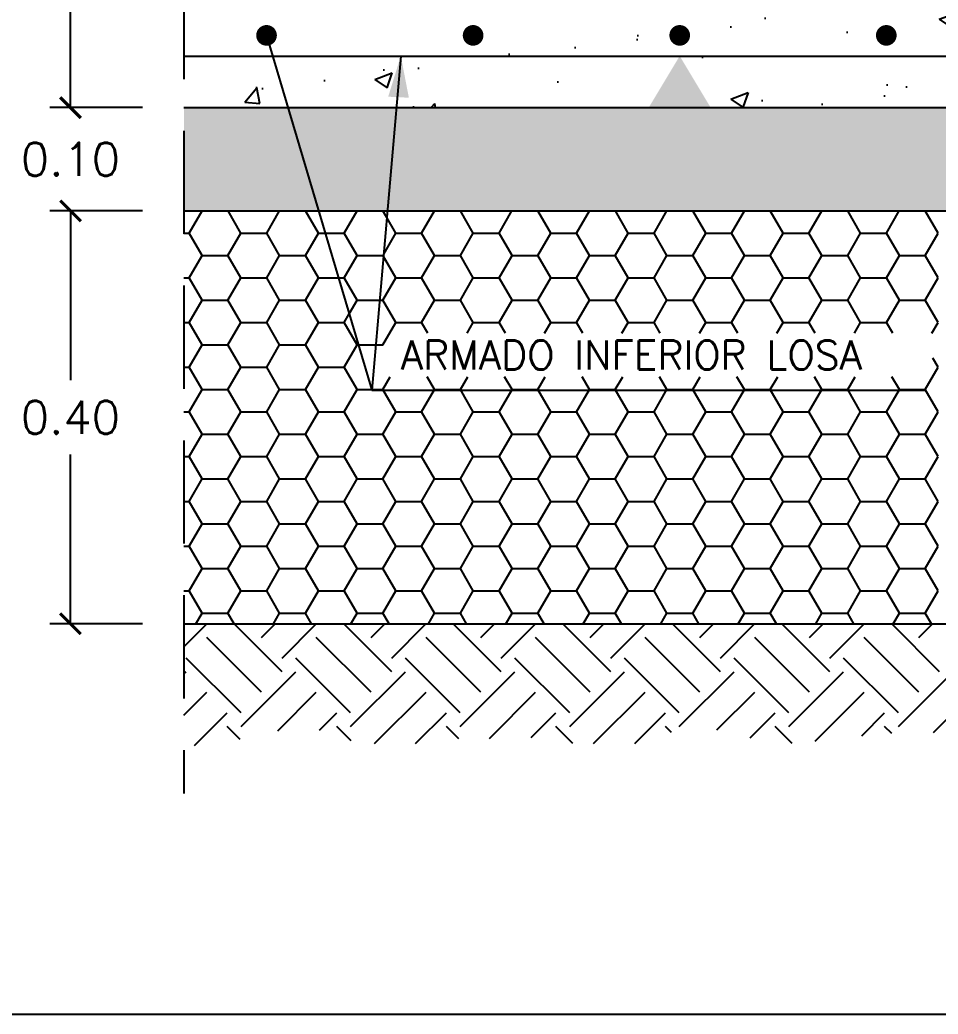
# Model space of a CAD drawing. Header units: millimetres. Extents: x 811 to 853.1, y 350.8 to 380.5.
# Drawn here: x 822.049 to 824.271, y 358.288 to 360.695 of the extents above; entities that cross this region are included whole.
import ezdxf

# ---------------------------------------------------------------- set-up
doc = ezdxf.new("R2010")
doc.units = ezdxf.units.MM
doc.linetypes.add('CYPELINEA', pattern=[0])
doc.linetypes.add('TRAZOS2', pattern=[0.375, 0.25, -0.125])
for name, color, linetype in [('0-CYPE0', 1, 'CYPELINEA'), ('0-CYPE1', 2, 'CYPELINEA'), ('0-CYPE2', 4, 'CYPELINEA'), ('0-CYPE4', 6, 'CYPELINEA'), ('01', 1, 'Continuous'), ('015', 1, 'Continuous'), ('06', 6, 'Continuous'), ('COTAS', 7, 'Continuous'), ('VIGAS', 5, 'CYPELINEA')]:
    doc.layers.add(name, color=color, linetype=linetype)
doc.styles.get("Standard").update_dxf_attribs({"font": 'romans.shx'})
doc.dimstyles.new('ANTONIO20', dxfattribs={"dimscale": 0.05, "dimtxt": 1.6, "dimasz": 1, "dimexe": 1, "dimexo": 2, "dimgap": 1, "dimtad": 0, "dimtih": 1, "dimtoh": 1, "dimlfac": 0.4, "dimzin": 0, "dimdsep": 46, "dimtxsty": 'Standard', "dimblk": 'ARCHTICK', "dimcen": 0.5, "dimclrd": 1, "dimclre": 1, "dimclrt": 4, "dimadec": 0, "dimazin": 0, "dimtfac": 1, "dimtofl": 0, "dimtmove": 0, "dimatfit": 3, "dimldrblk": 'DOTSMALL', "dimfxl": 1, "dimtolj": 1, "dimtzin": 0, "dimarcsym": 0})

# ---------------------------------------------------------------- blocks, each defined once
blk = doc.blocks.new('_ArchTick')
at = {"color": 0, "linetype": 'Continuous', "const_width": 0.15}
blk.add_lwpolyline([(-0.5, -0.5), (0.5, 0.5)], dxfattribs=at)
blk = doc.blocks.new('*D11')
at = {"layer": 'COTAS', "color": 1, "linetype": 'Continuous'}
for p, q in [((822.3459, 360.2329), (822.1214, 360.2329)), ((822.1714, 360.2329), (822.1714, 359.8229)), ((822.1714, 359.2329), (822.1714, 359.6429)), ((822.3459, 359.2329), (822.1214, 359.2329))]:
    blk.add_line(p, q, dxfattribs=at)
at = {"layer": 'Defpoints', "color": 0, "linetype": 'Continuous'}
for p in [(822.4459, 360.2329), (822.1714, 359.2329), (822.4459, 359.2329)]:
    blk.add_point(p, dxfattribs=at)
at = {"layer": 'COTAS', "color": 1, "linetype": 'Continuous', "xscale": 0.05, "yscale": 0.05, "zscale": 0.05}
for p, rotation in [((822.1714, 360.2329), 90), ((822.1714, 359.2329), 270)]:
    blk.add_blockref('_ArchTick', p, dxfattribs=dict(at, rotation=rotation))
at = {"layer": 'COTAS', "color": 4, "linetype": 'Continuous', "insert": (822.1714, 359.7329), "char_height": 0.08, "attachment_point": 5}
blk.add_mtext('\\A1;0.40', dxfattribs=at)
blk = doc.blocks.new('_DotSmall')
at = {"layer": '06', "color": 0, "const_width": 0.5}
blk.add_lwpolyline([(-0.0625, 0, 1), (0.0625, 0, 1)], format="xyb", close=True, dxfattribs=at)
blk = doc.blocks.new('*D14')
at = {"layer": 'COTAS', "color": 1, "linetype": 'Continuous'}
for p, q in [((822.3459, 361.7329), (822.1214, 361.7329)), ((822.1714, 361.7329), (822.1714, 361.1979)), ((822.1714, 360.4829), (822.1714, 361.0179)), ((822.3459, 360.4829), (822.1214, 360.4829))]:
    blk.add_line(p, q, dxfattribs=at)
at = {"layer": 'Defpoints', "color": 0, "linetype": 'Continuous'}
for p in [(822.1714, 361.7329), (822.4459, 361.7329), (822.4459, 360.4829)]:
    blk.add_point(p, dxfattribs=at)
at = {"layer": 'COTAS', "color": 1, "linetype": 'Continuous', "xscale": 0.05, "yscale": 0.05, "zscale": 0.05}
for p, rotation in [((822.1714, 361.7329), 90), ((822.1714, 360.4829), 270)]:
    blk.add_blockref('_ArchTick', p, dxfattribs=dict(at, rotation=rotation))
at = {"layer": 'COTAS', "color": 4, "linetype": 'Continuous', "insert": (822.1714, 361.1079), "char_height": 0.08, "attachment_point": 5}
blk.add_mtext('\\A1;0.50', dxfattribs=at)
blk = doc.blocks.new('*D15')
at = {"layer": 'COTAS', "color": 1, "linetype": 'Continuous', "lineweight": -2}
for p, q in [((822.1714, 360.4829), (822.1714, 360.5329)), ((822.3459, 360.4829), (822.1214, 360.4829)), ((822.3459, 360.2329), (822.1214, 360.2329)), ((822.1714, 360.2329), (822.1714, 360.1829))]:
    blk.add_line(p, q, dxfattribs=at)
at = {"layer": 'Defpoints', "color": 0, "linetype": 'Continuous'}
for p in [(822.1714, 360.4829), (822.4459, 360.4829), (822.4459, 360.2329)]:
    blk.add_point(p, dxfattribs=at)
at = {"layer": 'COTAS', "color": 1, "linetype": 'Continuous', "lineweight": -2, "xscale": 0.05, "yscale": 0.05, "zscale": 0.05}
for p, rotation in [((822.1714, 360.4829), 270), ((822.1714, 360.2329), 90)]:
    blk.add_blockref('_ArchTick', p, dxfattribs=dict(at, rotation=rotation))
at = {"layer": 'COTAS', "color": 4, "linetype": 'Continuous', "insert": (822.1714, 360.3579), "char_height": 0.08, "attachment_point": 5}
blk.add_mtext('\\A1;0.10', dxfattribs=at)

msp = doc.modelspace()

# ---------------------------------------------------------------- hatches: boundary and pattern name
at = {"layer": '01', "linetype": 'Continuous'}
h = msp.add_hatch(dxfattribs=at)
h.set_pattern_fill('AR-CONC', color=256, scale=0.06, style=0)
h.set_pattern_definition([(50, (801.115, 341.50536), (0.430356, -0.0376513), [0.045, -0.495]), (355, (801.115, 341.50536), (-0.083251, 0.4513153), [0.036, -0.396]), (100.4514, (801.15088, 341.5022), (0.3471056, 0.4136637), [0.038244, -0.4206853]), (46.1842, (801.115, 341.62536), (0.640345, -0.0993114), [0.0675, -0.7425]), (96.6356, (801.1684, 341.6171), (0.560798, 0.584471), [0.057366, -0.631028]), (351.1842, (801.115, 341.62536), (0.560797, 0.584471), [0.054, -0.594]), (21, (801.175, 341.59536), (0.3581442, -0.2415713), [0.045, -0.495]), (326, (801.175, 341.59536), (0.145989, 0.43509), [0.036, -0.396]), (71.4514, (801.20486, 341.57523), (0.5041336, 0.1935183), [0.038244, -0.4206853]), (37.5, (801.11502, 341.50536), (0.0072959, 0.1997363), [0, -0.3912, 0, -0.402, 0, -0.3975]), (7.5, (801.11502, 341.50536), (0.1578417, 0.236647), [0, -0.2292, 0, -0.3822, 0, -0.1515]), (327.5, (800.98122, 341.50536), (0.32029346, -0.0135329), [0, -0.15, 0, -0.468, 0, -0.621]), (317.5, (800.92122, 341.50536), (0.3499117, 0.060063), [0, -0.195, 0, -0.3108, 0, -0.441])])
h.paths.add_polyline_path([(823.6209, 361.4954, -1), (823.6459, 361.4954), (823.6459, 360.8894), (823.8748, 361.6079), (822.4459, 361.6079), (822.4459, 360.6079), (822.6608, 360.6079), (822.6495, 360.6459, -0.501489), (822.6334, 360.6579, -1), (822.6584, 360.6579, -0.332011), (822.6495, 360.6459), (822.6608, 360.6079), (830.3459, 360.6079), (830.3459, 361.6079), (829.1409, 361.6079), (829.1447, 361.5704, -0.443936), (829.1584, 361.5579, -1), (829.1334, 361.5579, -0.385103), (829.1447, 361.5704), (829.1409, 361.6079), (826.3959, 361.6079), (826.3959, 361.5926), (828.6209, 360.8894), (828.6209, 361.4954, -1), (828.6459, 361.4954), (828.6459, 360.7829, 0.414214), (828.6959, 360.7329), (829.6459, 360.7329), (829.6459, 360.7079), (828.6959, 360.7079, -0.251381), (828.6334, 360.7415, -0.251381), (828.5709, 360.7079), (827.6209, 360.7079), (827.6209, 360.7329), (828.5709, 360.7329, 0.414214), (828.6209, 360.7829), (828.6209, 360.8894), (826.3475, 361.6079), (823.8748, 361.6079), (823.6459, 360.8894), (823.6459, 360.7829, 0.414214), (823.6959, 360.7329), (824.6459, 360.7329), (824.6459, 360.7079), (823.6959, 360.7079, -0.251381), (823.6334, 360.7415, -0.251381), (823.5709, 360.7079), (822.6209, 360.7079), (822.6209, 360.7329), (823.5709, 360.7329, 0.414214), (823.6209, 360.7829)])
h.paths.add_polyline_path([(825.952, 361.7329), (823.9146, 361.7329), (823.8748, 361.6079), (826.3475, 361.6079)])
h.paths.add_polyline_path([(823.9146, 361.7329), (822.4459, 361.7329), (822.4459, 361.6079), (823.8748, 361.6079)])
h.paths.add_polyline_path([(826.3959, 361.7329), (826.3709, 361.7579), (826.3459, 361.7329), (826.3209, 361.7579), (826.2959, 361.7329), (826.2709, 361.7579), (826.2459, 361.7329), (826.2209, 361.7579), (826.1959, 361.7329), (826.1709, 361.7579), (826.1459, 361.7329), (826.1209, 361.7579), (826.0959, 361.7329), (825.952, 361.7329), (826.3475, 361.6079), (826.3959, 361.6079)])
h.paths.add_polyline_path([(828.9123, 361.7329), (826.6959, 361.7329), (826.6709, 361.7579), (826.6459, 361.7329), (826.6209, 361.7579), (826.5959, 361.7329), (826.5709, 361.7579), (826.5459, 361.7329), (826.5209, 361.7579), (826.4959, 361.7329), (826.4709, 361.7579), (826.4459, 361.7329), (826.4209, 361.7579), (826.3959, 361.7329), (826.3959, 361.6079), (828.8709, 361.6079)])
h.paths.add_polyline_path([(829.1283, 361.7329), (828.9123, 361.7329), (828.8709, 361.6079), (829.1409, 361.6079)])
h.paths.add_polyline_path([(830.3459, 361.7329), (829.1283, 361.7329), (829.1409, 361.6079), (830.3459, 361.6079)])
h.paths.add_polyline_path([(830.3459, 360.6079), (822.9709, 360.6079), (822.9601, 360.4829), (830.3459, 360.4829)])
h.paths.add_polyline_path([(822.9709, 360.6079), (822.6608, 360.6079), (822.6979, 360.4829), (822.9601, 360.4829)])
h.paths.add_polyline_path([(822.6608, 360.6079), (822.4459, 360.6079), (822.4459, 360.4829), (822.6979, 360.4829)])
h = msp.add_hatch(dxfattribs=at)
h.set_pattern_fill('AR-SAND', color=256, scale=0.04, style=0)
h.set_pattern_definition([(37.5, (801.115016, 341.50536), (-0.00251973, 0.07707295), [0, -0.0608, 0, -0.068, 0, -0.065]), (7.5, (801.11502, 341.50536), (0.07079107, 0.11288584), [0, -0.0328, 0, -0.0548, 0, -0.021]), (327.5, (801.065816, 341.50536), (0.12456567, 0.00022636), [0, -0.02, 0, -0.072, 0, -0.094]), (317.5, (801.06582, 341.50536), (0.12024506, 0.03510702), [0, -0.01, 0, -0.0472, 0, -0.054])])
h.paths.add_polyline_path([(827.3721, 360.2329), (827.1459, 360.4829), (822.9601, 360.4829), (822.9385, 360.2329)])
h.paths.add_polyline_path([(822.9601, 360.4829), (822.6979, 360.4829), (822.7721, 360.2329), (822.9385, 360.2329)])
h.paths.add_polyline_path([(822.7721, 360.2329), (822.6979, 360.4829), (822.4459, 360.4829), (822.4459, 360.2329)])
h.paths.add_polyline_path([(830.3459, 360.2329), (830.3459, 360.4829), (827.1459, 360.4829), (827.3721, 360.2329)])

# ---------------------------------------------------------------- linework, layer by layer
at = {"layer": '0-CYPE0'}
for p, q in [((822.4459, 359.1774), (822.5014, 359.2329)), ((822.6834, 359.1169), (822.5679, 359.2329)), ((822.6339, 359.1999), (822.6669, 359.2329)), ((822.6834, 359.1499), (822.7664, 359.2329)), ((822.9489, 359.1169), (822.8329, 359.2329)), ((822.8989, 359.1999), (822.9324, 359.2329)), ((822.9489, 359.1499), (823.0314, 359.2329)), ((823.2139, 359.1169), (823.0979, 359.2329)), ((823.1644, 359.1999), (823.1974, 359.2329)), ((823.2139, 359.1499), (823.2969, 359.2329)), ((823.4789, 359.1169), (823.3634, 359.2329)), ((823.4294, 359.1999), (823.4624, 359.2329)), ((823.4789, 359.1499), (823.5619, 359.2329)), ((823.7444, 359.1169), (823.6284, 359.2329)), ((823.6944, 359.1999), (823.7279, 359.2329)), ((823.7444, 359.1499), (823.8269, 359.2329)), ((824.0094, 359.1169), (823.8934, 359.2329)), ((823.9599, 359.1999), (823.9929, 359.2329)), ((824.0094, 359.1499), (824.0924, 359.2329)), ((824.2744, 359.1169), (824.1589, 359.2329)), ((824.2249, 359.1999), (824.2579, 359.2329)), ((822.6339, 359.0674), (822.5014, 359.1999)), ((822.8989, 359.0674), (822.7664, 359.1999)), ((823.1644, 359.0674), (823.0319, 359.1999)), ((823.4294, 359.0674), (823.2969, 359.1999)), ((823.6944, 359.0674), (823.5619, 359.1999)), ((823.9599, 359.0674), (823.8274, 359.1999)), ((824.2249, 359.0674), (824.0924, 359.1999)), ((822.5844, 359.0174), (822.4514, 359.1499)), ((822.8494, 359.0174), (822.7169, 359.1499)), ((823.1144, 359.0174), (822.9819, 359.1499)), ((823.3799, 359.0174), (823.2469, 359.1499)), ((823.6449, 359.0174), (823.5124, 359.1499)), ((823.9099, 359.0174), (823.7774, 359.1499)), ((824.1754, 359.0174), (824.0424, 359.1499)), ((822.4459, 359.1114), (822.4514, 359.1169)), ((822.5844, 358.9844), (822.7169, 359.1169)), ((822.8494, 358.9844), (822.9819, 359.1169)), ((823.1144, 358.9844), (823.2469, 359.1169)), ((823.3799, 358.9844), (823.5124, 359.1169)), ((823.6449, 358.9844), (823.7774, 359.1169)), ((823.9099, 358.9844), (824.0424, 359.1169)), ((824.1754, 358.9844), (824.3079, 359.1169)), ((822.4459, 359.0119), (822.5014, 359.0674)), ((822.6729, 358.9739), (822.7664, 359.0674)), ((822.9069, 358.9429), (823.0319, 359.0674)), ((823.1854, 358.9554), (823.2969, 359.0674)), ((823.4374, 358.9429), (823.5619, 359.0674)), ((823.7354, 358.9759), (823.8274, 359.0674)), ((823.9739, 358.9489), (824.0924, 359.0674)), ((824.2599, 358.9694), (824.3574, 359.0674)), ((822.4714, 358.9379), (822.5509, 359.0174)), ((822.7739, 358.9754), (822.8164, 359.0174)), ((823.0064, 358.9429), (823.0814, 359.0174)), ((823.2864, 358.9574), (823.3464, 359.0174)), ((823.5369, 358.9429), (823.6119, 359.0174)), ((823.8164, 358.9569), (823.8769, 359.0174)), ((824.0864, 358.9619), (824.1419, 359.0174)), ((822.5824, 358.9529), (822.5509, 358.9844)), ((822.8509, 358.9499), (822.8164, 358.9844)), ((823.1114, 358.9544), (823.0814, 358.9844)), ((823.3874, 358.9434), (823.3464, 358.9844)), ((823.6264, 358.9699), (823.6119, 358.9844)), ((823.9184, 358.9429), (823.8769, 358.9844)), ((824.1594, 358.9674), (824.1419, 358.9844))]:
    msp.add_line(p, q, dxfattribs=at)
at = {"layer": '0-CYPE1', "color": 1}
for p, q in [((822.6459, 360.6579), (822.9009, 359.7989)), ((822.9709, 360.6079), (822.9009, 359.7989)), ((822.9009, 359.7989), (824.2385, 359.7989))]:
    msp.add_line(p, q, dxfattribs=at)
at = {"layer": '0-CYPE1'}
msp.add_solid([(823.5709, 360.4829), (823.7209, 360.4829), (823.6459, 360.6079)], dxfattribs=at)
at = {"layer": '0-CYPE2'}
for p, q in [((822.4459, 360.4829), (830.3459, 360.4829)), ((822.4459, 360.2329), (830.3459, 360.2329)), ((822.4459, 359.2329), (830.3459, 359.2329))]:
    msp.add_line(p, q, dxfattribs=at)
at = {"layer": '0-CYPE2', "const_width": 0.025}
for points in [[(822.6334, 360.6579, 1), (822.6584, 360.6579, 1)], [(823.1334, 360.6579, 1), (823.1584, 360.6579, 1)], [(823.6334, 360.6579, 1), (823.6584, 360.6579, 1)], [(824.1334, 360.6579, 1), (824.1584, 360.6579, 1)]]:
    msp.add_lwpolyline(points, format="xyb", close=True, dxfattribs=at)
at = {"layer": '0-CYPE2'}
msp.add_solid([(822.9709, 360.6079), (822.9404, 360.5094), (822.9904, 360.5069)], dxfattribs=at)
at = {"layer": '0-CYPE4'}
msp.add_line((822.4459, 360.6079), (830.3459, 360.6079), dxfattribs=at)
at = {"layer": '01', "linetype": 'Continuous'}
for p, q in [((822.4588, 360.179), (822.4899, 360.2329)), ((822.5838, 360.179), (822.5527, 360.2329)), ((822.6463, 360.179), (822.6774, 360.2329)), ((822.7713, 360.179), (822.7402, 360.2329)), ((822.8338, 360.179), (822.8649, 360.2329)), ((822.9371, 360.2166), (822.9277, 360.2329)), ((822.9588, 360.179), (822.9371, 360.2166)), ((823.0213, 360.179), (823.0524, 360.2329)), ((823.1463, 360.179), (823.1152, 360.2329)), ((823.2088, 360.179), (823.2399, 360.2329)), ((823.3338, 360.179), (823.3027, 360.2329)), ((823.3963, 360.179), (823.4274, 360.2329)), ((823.5213, 360.179), (823.4902, 360.2329)), ((823.5838, 360.179), (823.6149, 360.2329)), ((823.7088, 360.179), (823.6777, 360.2329)), ((823.7713, 360.179), (823.8024, 360.2329)), ((823.8963, 360.179), (823.8652, 360.2329)), ((823.9588, 360.179), (823.9899, 360.2329)), ((824.0838, 360.179), (824.0527, 360.2329)), ((824.1463, 360.179), (824.1774, 360.2329)), ((824.2713, 360.179), (824.2402, 360.2329)), ((822.4459, 360.179), (822.4588, 360.179)), ((822.49, 360.1249), (822.4588, 360.179)), ((822.5525, 360.1249), (822.5838, 360.179)), ((822.5838, 360.179), (822.6463, 360.179)), ((822.6775, 360.1249), (822.6463, 360.179)), ((822.74, 360.1249), (822.7713, 360.179)), ((822.7713, 360.179), (822.7881, 360.179)), ((822.7881, 360.179), (822.8338, 360.179)), ((822.865, 360.1249), (822.8338, 360.179)), ((822.9294, 360.1282), (822.9588, 360.179)), ((822.9588, 360.179), (823.0213, 360.179)), ((823.0525, 360.1249), (823.0213, 360.179)), ((823.115, 360.1249), (823.1463, 360.179)), ((823.1463, 360.179), (823.2088, 360.179)), ((823.24, 360.1249), (823.2088, 360.179)), ((823.3025, 360.1249), (823.3338, 360.179)), ((823.3338, 360.179), (823.3963, 360.179)), ((823.4275, 360.1249), (823.3963, 360.179)), ((823.49, 360.1249), (823.5213, 360.179)), ((823.5213, 360.179), (823.5838, 360.179)), ((823.615, 360.1249), (823.5838, 360.179)), ((823.6775, 360.1249), (823.7088, 360.179)), ((823.7088, 360.179), (823.7713, 360.179)), ((823.8025, 360.1249), (823.7713, 360.179)), ((823.865, 360.1249), (823.8963, 360.179)), ((823.8963, 360.179), (823.9588, 360.179)), ((823.99, 360.1249), (823.9588, 360.179)), ((824.0525, 360.1249), (824.0838, 360.179)), ((824.0838, 360.179), (824.1463, 360.179)), ((824.1775, 360.1249), (824.1463, 360.179)), ((824.24, 360.1249), (824.2713, 360.179)), ((822.4588, 360.0708), (822.49, 360.1249)), ((822.49, 360.1249), (822.5525, 360.1249)), ((822.5838, 360.0708), (822.5525, 360.1249)), ((822.6463, 360.0708), (822.6775, 360.1249)), ((822.6775, 360.1249), (822.74, 360.1249)), ((822.7713, 360.0708), (822.74, 360.1249)), ((822.8338, 360.0708), (822.865, 360.1249)), ((822.865, 360.1249), (822.9275, 360.1249)), ((822.9275, 360.1249), (822.9294, 360.1282)), ((822.9289, 360.1224), (822.9275, 360.1249)), ((822.9588, 360.0708), (822.9289, 360.1224)), ((823.0213, 360.0708), (823.0525, 360.1249)), ((823.0525, 360.1249), (823.115, 360.1249)), ((823.1463, 360.0708), (823.115, 360.1249)), ((823.2088, 360.0708), (823.24, 360.1249)), ((823.24, 360.1249), (823.3025, 360.1249)), ((823.3338, 360.0708), (823.3025, 360.1249)), ((823.3963, 360.0708), (823.4275, 360.1249)), ((823.4275, 360.1249), (823.49, 360.1249)), ((823.5213, 360.0708), (823.49, 360.1249)), ((823.5838, 360.0708), (823.615, 360.1249)), ((823.615, 360.1249), (823.6775, 360.1249)), ((823.7088, 360.0708), (823.6775, 360.1249)), ((823.7713, 360.0708), (823.8025, 360.1249)), ((823.8025, 360.1249), (823.865, 360.1249)), ((823.8963, 360.0708), (823.865, 360.1249)), ((823.9588, 360.0708), (823.99, 360.1249)), ((823.99, 360.1249), (824.0525, 360.1249)), ((824.0838, 360.0708), (824.0525, 360.1249)), ((824.1463, 360.0708), (824.1775, 360.1249)), ((824.1775, 360.1249), (824.24, 360.1249)), ((824.2713, 360.0708), (824.24, 360.1249)), ((822.4459, 360.0708), (822.4588, 360.0708)), ((822.49, 360.0167), (822.4588, 360.0708)), ((822.5525, 360.0167), (822.5838, 360.0708)), ((822.5838, 360.0708), (822.6463, 360.0708)), ((822.6775, 360.0167), (822.6463, 360.0708)), ((822.74, 360.0167), (822.7713, 360.0708)), ((822.7713, 360.0708), (822.8202, 360.0708)), ((822.8202, 360.0708), (822.8338, 360.0708)), ((822.865, 360.0167), (822.8338, 360.0708)), ((822.9275, 360.0167), (822.9588, 360.0708)), ((822.9588, 360.0708), (823.0213, 360.0708)), ((823.0525, 360.0167), (823.0213, 360.0708)), ((823.115, 360.0167), (823.1463, 360.0708)), ((823.1463, 360.0708), (823.2088, 360.0708)), ((823.24, 360.0167), (823.2088, 360.0708)), ((823.3025, 360.0167), (823.3338, 360.0708)), ((823.3338, 360.0708), (823.3963, 360.0708)), ((823.4275, 360.0167), (823.3963, 360.0708)), ((823.49, 360.0167), (823.5213, 360.0708)), ((823.5213, 360.0708), (823.5838, 360.0708)), ((823.615, 360.0167), (823.5838, 360.0708)), ((823.6775, 360.0167), (823.7088, 360.0708)), ((823.7088, 360.0708), (823.7713, 360.0708)), ((823.8025, 360.0167), (823.7713, 360.0708)), ((823.865, 360.0167), (823.8963, 360.0708)), ((823.8963, 360.0708), (823.9588, 360.0708)), ((823.99, 360.0167), (823.9588, 360.0708)), ((824.0525, 360.0167), (824.0838, 360.0708)), ((824.0838, 360.0708), (824.1463, 360.0708)), ((824.1775, 360.0167), (824.1463, 360.0708)), ((824.24, 360.0167), (824.2713, 360.0708)), ((822.4588, 359.9625), (822.49, 360.0167)), ((822.49, 360.0167), (822.5525, 360.0167)), ((822.5838, 359.9625), (822.5525, 360.0167)), ((822.6463, 359.9625), (822.6775, 360.0167)), ((822.6775, 360.0167), (822.74, 360.0167)), ((822.7713, 359.9625), (822.74, 360.0167)), ((822.846, 359.9838), (822.865, 360.0167)), ((822.865, 360.0167), (822.9198, 360.0167)), ((822.9198, 360.0167), (822.9275, 360.0167)), ((822.9588, 359.9625), (822.9275, 360.0167)), ((823.0213, 359.9625), (823.0525, 360.0167)), ((823.0525, 360.0167), (823.115, 360.0167)), ((823.1463, 359.9625), (823.115, 360.0167)), ((823.2088, 359.9625), (823.24, 360.0167)), ((823.24, 360.0167), (823.3025, 360.0167)), ((823.3338, 359.9625), (823.3025, 360.0167)), ((823.3963, 359.9625), (823.4275, 360.0167)), ((823.4275, 360.0167), (823.49, 360.0167)), ((823.5213, 359.9625), (823.49, 360.0167)), ((823.5838, 359.9625), (823.615, 360.0167)), ((823.615, 360.0167), (823.6775, 360.0167)), ((823.7088, 359.9625), (823.6775, 360.0167)), ((823.7713, 359.9625), (823.8025, 360.0167)), ((823.8025, 360.0167), (823.865, 360.0167)), ((823.8963, 359.9625), (823.865, 360.0167)), ((823.9588, 359.9625), (823.99, 360.0167)), ((823.99, 360.0167), (824.0525, 360.0167)), ((824.0838, 359.9625), (824.0525, 360.0167)), ((824.1463, 359.9625), (824.1775, 360.0167)), ((824.1775, 360.0167), (824.24, 360.0167)), ((824.2713, 359.9625), (824.24, 360.0167)), ((822.8338, 359.9625), (822.846, 359.9838)), ((822.4459, 359.9625), (822.4588, 359.9625)), ((822.49, 359.9084), (822.4588, 359.9625)), ((822.5525, 359.9084), (822.5838, 359.9625)), ((822.5838, 359.9625), (822.6463, 359.9625)), ((822.6775, 359.9084), (822.6463, 359.9625)), ((822.74, 359.9084), (822.7713, 359.9625)), ((822.7713, 359.9625), (822.8338, 359.9625)), ((822.865, 359.9084), (822.8338, 359.9625)), ((822.9275, 359.9084), (822.9588, 359.9625)), ((822.9588, 359.9625), (823.0213, 359.9625)), ((823.0364, 359.9364), (823.0213, 359.9625)), ((823.1312, 359.9364), (823.1463, 359.9625)), ((823.1463, 359.9625), (823.2088, 359.9625)), ((823.2239, 359.9364), (823.2088, 359.9625)), ((823.3187, 359.9364), (823.3338, 359.9625)), ((823.3338, 359.9625), (823.3963, 359.9625)), ((823.4114, 359.9364), (823.3963, 359.9625)), ((823.5062, 359.9364), (823.5213, 359.9625)), ((823.5213, 359.9625), (823.5838, 359.9625)), ((823.5989, 359.9364), (823.5838, 359.9625)), ((823.6937, 359.9364), (823.7088, 359.9625)), ((823.7088, 359.9625), (823.7713, 359.9625)), ((823.7864, 359.9364), (823.7713, 359.9625)), ((823.8812, 359.9364), (823.8963, 359.9625)), ((823.8963, 359.9625), (823.9588, 359.9625)), ((823.9739, 359.9364), (823.9588, 359.9625)), ((824.0687, 359.9364), (824.0838, 359.9625)), ((824.0838, 359.9625), (824.1463, 359.9625)), ((824.1614, 359.9364), (824.1463, 359.9625)), ((824.2562, 359.9364), (824.2713, 359.9625)), ((822.4588, 359.8543), (822.49, 359.9084)), ((822.49, 359.9084), (822.5525, 359.9084)), ((822.5838, 359.8543), (822.5525, 359.9084)), ((822.6463, 359.8543), (822.6775, 359.9084)), ((822.6775, 359.9084), (822.74, 359.9084)), ((822.7713, 359.8543), (822.74, 359.9084)), ((822.8338, 359.8543), (822.865, 359.9084)), ((822.865, 359.9084), (822.8684, 359.9084)), ((822.8684, 359.9084), (822.9104, 359.9084)), ((822.9104, 359.9084), (822.9275, 359.9084)), ((822.4459, 359.8543), (822.4588, 359.8543)), ((822.49, 359.8001), (822.4588, 359.8543)), ((822.5525, 359.8001), (822.5838, 359.8543)), ((822.5838, 359.8543), (822.6463, 359.8543)), ((822.6775, 359.8001), (822.6463, 359.8543)), ((822.74, 359.8001), (822.7713, 359.8543)), ((822.7713, 359.8543), (822.8338, 359.8543)), ((822.865, 359.8001), (822.8338, 359.8543)), ((824.24, 359.8001), (824.2713, 359.8543)), ((824.2713, 359.8543), (824.2584, 359.8765)), ((822.9275, 359.8001), (822.9455, 359.8314)), ((823.0525, 359.8001), (823.0345, 359.8314)), ((823.115, 359.8001), (823.133, 359.8314)), ((823.24, 359.8001), (823.222, 359.8314)), ((823.3025, 359.8001), (823.3205, 359.8314)), ((823.4275, 359.8001), (823.4095, 359.8314)), ((823.49, 359.8001), (823.508, 359.8314)), ((823.615, 359.8001), (823.597, 359.8314)), ((823.6775, 359.8001), (823.6955, 359.8314)), ((823.8025, 359.8001), (823.7845, 359.8314)), ((823.865, 359.8001), (823.883, 359.8314)), ((823.99, 359.8001), (823.972, 359.8314)), ((824.0525, 359.8001), (824.0705, 359.8314)), ((824.1775, 359.8001), (824.1595, 359.8314)), ((822.4588, 359.746), (822.49, 359.8001)), ((822.49, 359.8001), (822.5525, 359.8001)), ((822.5838, 359.746), (822.5525, 359.8001)), ((822.6463, 359.746), (822.6775, 359.8001)), ((822.6775, 359.8001), (822.74, 359.8001)), ((822.7713, 359.746), (822.74, 359.8001)), ((822.8338, 359.746), (822.865, 359.8001)), ((822.865, 359.8001), (822.9006, 359.8001)), ((822.9006, 359.8001), (822.9011, 359.8001)), ((822.9011, 359.8001), (822.9275, 359.8001)), ((822.9588, 359.746), (822.9275, 359.8001)), ((823.0213, 359.746), (823.0525, 359.8001)), ((823.0525, 359.8001), (823.115, 359.8001)), ((823.1463, 359.746), (823.115, 359.8001)), ((823.2088, 359.746), (823.24, 359.8001)), ((823.24, 359.8001), (823.3025, 359.8001)), ((823.3338, 359.746), (823.3025, 359.8001)), ((823.3963, 359.746), (823.4275, 359.8001)), ((823.4275, 359.8001), (823.49, 359.8001)), ((823.5213, 359.746), (823.49, 359.8001)), ((823.5838, 359.746), (823.615, 359.8001)), ((823.615, 359.8001), (823.6775, 359.8001)), ((823.7088, 359.746), (823.6775, 359.8001)), ((823.7713, 359.746), (823.8025, 359.8001)), ((823.8025, 359.8001), (823.865, 359.8001)), ((823.8963, 359.746), (823.865, 359.8001)), ((823.9588, 359.746), (823.99, 359.8001)), ((823.99, 359.8001), (824.0525, 359.8001)), ((824.0838, 359.746), (824.0525, 359.8001)), ((824.1463, 359.746), (824.1775, 359.8001)), ((824.1775, 359.8001), (824.24, 359.8001)), ((824.2713, 359.746), (824.24, 359.8001)), ((822.4459, 359.746), (822.4588, 359.746)), ((822.49, 359.6919), (822.4588, 359.746)), ((822.5525, 359.6919), (822.5838, 359.746)), ((822.5838, 359.746), (822.6463, 359.746)), ((822.6775, 359.6919), (822.6463, 359.746)), ((822.74, 359.6919), (822.7713, 359.746)), ((822.7713, 359.746), (822.8338, 359.746)), ((822.865, 359.6919), (822.8338, 359.746)), ((822.9275, 359.6919), (822.9588, 359.746)), ((822.9588, 359.746), (823.0213, 359.746)), ((823.0525, 359.6919), (823.0213, 359.746)), ((823.115, 359.6919), (823.1463, 359.746)), ((823.1463, 359.746), (823.2088, 359.746)), ((823.24, 359.6919), (823.2088, 359.746)), ((823.3025, 359.6919), (823.3338, 359.746)), ((823.3338, 359.746), (823.3963, 359.746)), ((823.4275, 359.6919), (823.3963, 359.746)), ((823.49, 359.6919), (823.5213, 359.746)), ((823.5213, 359.746), (823.5838, 359.746)), ((823.615, 359.6919), (823.5838, 359.746)), ((823.6775, 359.6919), (823.7088, 359.746)), ((823.7088, 359.746), (823.7713, 359.746)), ((823.8025, 359.6919), (823.7713, 359.746)), ((823.865, 359.6919), (823.8963, 359.746)), ((823.8963, 359.746), (823.9588, 359.746)), ((823.99, 359.6919), (823.9588, 359.746)), ((824.0525, 359.6919), (824.0838, 359.746)), ((824.0838, 359.746), (824.1463, 359.746)), ((824.1775, 359.6919), (824.1463, 359.746)), ((824.24, 359.6919), (824.2713, 359.746)), ((822.4588, 359.6378), (822.49, 359.6919)), ((822.49, 359.6919), (822.5525, 359.6919)), ((822.5838, 359.6378), (822.5525, 359.6919)), ((822.6463, 359.6378), (822.6775, 359.6919)), ((822.6775, 359.6919), (822.74, 359.6919)), ((822.7713, 359.6378), (822.74, 359.6919)), ((822.8338, 359.6378), (822.865, 359.6919)), ((822.865, 359.6919), (822.9275, 359.6919)), ((822.9588, 359.6378), (822.9275, 359.6919)), ((823.0213, 359.6378), (823.0525, 359.6919)), ((823.0525, 359.6919), (823.115, 359.6919)), ((823.1463, 359.6378), (823.115, 359.6919)), ((823.2088, 359.6378), (823.24, 359.6919)), ((823.24, 359.6919), (823.3025, 359.6919)), ((823.3338, 359.6378), (823.3025, 359.6919)), ((823.3963, 359.6378), (823.4275, 359.6919)), ((823.4275, 359.6919), (823.49, 359.6919)), ((823.5213, 359.6378), (823.49, 359.6919)), ((823.5838, 359.6378), (823.615, 359.6919)), ((823.615, 359.6919), (823.6775, 359.6919)), ((823.7088, 359.6378), (823.6775, 359.6919)), ((823.7713, 359.6378), (823.8025, 359.6919)), ((823.8025, 359.6919), (823.865, 359.6919)), ((823.8963, 359.6378), (823.865, 359.6919)), ((823.9588, 359.6378), (823.99, 359.6919)), ((823.99, 359.6919), (824.0525, 359.6919)), ((824.0838, 359.6378), (824.0525, 359.6919)), ((824.1463, 359.6378), (824.1775, 359.6919)), ((824.1775, 359.6919), (824.24, 359.6919)), ((824.2713, 359.6378), (824.24, 359.6919)), ((822.4459, 359.6378), (822.4588, 359.6378)), ((822.49, 359.5836), (822.4588, 359.6378)), ((822.5525, 359.5836), (822.5838, 359.6378)), ((822.5838, 359.6378), (822.6463, 359.6378)), ((822.6775, 359.5836), (822.6463, 359.6378)), ((822.74, 359.5836), (822.7713, 359.6378)), ((822.7713, 359.6378), (822.8338, 359.6378)), ((822.865, 359.5836), (822.8338, 359.6378)), ((822.9275, 359.5836), (822.9588, 359.6378)), ((822.9588, 359.6378), (823.0213, 359.6378)), ((823.0525, 359.5836), (823.0213, 359.6378)), ((823.115, 359.5836), (823.1463, 359.6378)), ((823.1463, 359.6378), (823.2088, 359.6378)), ((823.24, 359.5836), (823.2088, 359.6378)), ((823.3025, 359.5836), (823.3338, 359.6378)), ((823.3338, 359.6378), (823.3963, 359.6378)), ((823.4275, 359.5836), (823.3963, 359.6378)), ((823.49, 359.5836), (823.5213, 359.6378)), ((823.5213, 359.6378), (823.5838, 359.6378)), ((823.615, 359.5836), (823.5838, 359.6378)), ((823.6775, 359.5836), (823.7088, 359.6378)), ((823.7088, 359.6378), (823.7713, 359.6378)), ((823.8025, 359.5836), (823.7713, 359.6378)), ((823.865, 359.5836), (823.8963, 359.6378)), ((823.8963, 359.6378), (823.9588, 359.6378)), ((823.99, 359.5836), (823.9588, 359.6378)), ((824.0525, 359.5836), (824.0838, 359.6378)), ((824.0838, 359.6378), (824.1463, 359.6378)), ((824.1775, 359.5836), (824.1463, 359.6378)), ((824.24, 359.5836), (824.2713, 359.6378)), ((822.4588, 359.5295), (822.49, 359.5836)), ((822.49, 359.5836), (822.5525, 359.5836)), ((822.5838, 359.5295), (822.5525, 359.5836)), ((822.6463, 359.5295), (822.6775, 359.5836)), ((822.6775, 359.5836), (822.74, 359.5836)), ((822.7713, 359.5295), (822.74, 359.5836)), ((822.8338, 359.5295), (822.865, 359.5836)), ((822.865, 359.5836), (822.9275, 359.5836)), ((822.9588, 359.5295), (822.9275, 359.5836)), ((823.0213, 359.5295), (823.0525, 359.5836)), ((823.0525, 359.5836), (823.115, 359.5836)), ((823.1463, 359.5295), (823.115, 359.5836)), ((823.2088, 359.5295), (823.24, 359.5836)), ((823.24, 359.5836), (823.3025, 359.5836)), ((823.3338, 359.5295), (823.3025, 359.5836)), ((823.3963, 359.5295), (823.4275, 359.5836)), ((823.4275, 359.5836), (823.49, 359.5836)), ((823.5213, 359.5295), (823.49, 359.5836)), ((823.5838, 359.5295), (823.615, 359.5836)), ((823.615, 359.5836), (823.6775, 359.5836)), ((823.7088, 359.5295), (823.6775, 359.5836)), ((823.7713, 359.5295), (823.8025, 359.5836)), ((823.8025, 359.5836), (823.865, 359.5836)), ((823.8963, 359.5295), (823.865, 359.5836)), ((823.9588, 359.5295), (823.99, 359.5836)), ((823.99, 359.5836), (824.0525, 359.5836)), ((824.0838, 359.5295), (824.0525, 359.5836)), ((824.1463, 359.5295), (824.1775, 359.5836)), ((824.1775, 359.5836), (824.24, 359.5836)), ((824.2713, 359.5295), (824.24, 359.5836)), ((822.4459, 359.5295), (822.4588, 359.5295)), ((822.49, 359.4754), (822.4588, 359.5295)), ((822.5525, 359.4754), (822.5838, 359.5295)), ((822.5838, 359.5295), (822.6463, 359.5295)), ((822.6775, 359.4754), (822.6463, 359.5295)), ((822.74, 359.4754), (822.7713, 359.5295)), ((822.7713, 359.5295), (822.8338, 359.5295)), ((822.865, 359.4754), (822.8338, 359.5295)), ((822.9275, 359.4754), (822.9588, 359.5295)), ((822.9588, 359.5295), (823.0213, 359.5295)), ((823.0525, 359.4754), (823.0213, 359.5295)), ((823.115, 359.4754), (823.1463, 359.5295)), ((823.1463, 359.5295), (823.2088, 359.5295)), ((823.24, 359.4754), (823.2088, 359.5295)), ((823.3025, 359.4754), (823.3338, 359.5295)), ((823.3338, 359.5295), (823.3963, 359.5295)), ((823.4275, 359.4754), (823.3963, 359.5295)), ((823.49, 359.4754), (823.5213, 359.5295)), ((823.5213, 359.5295), (823.5838, 359.5295)), ((823.615, 359.4754), (823.5838, 359.5295)), ((823.6775, 359.4754), (823.7088, 359.5295)), ((823.7088, 359.5295), (823.7713, 359.5295)), ((823.8025, 359.4754), (823.7713, 359.5295)), ((823.865, 359.4754), (823.8963, 359.5295)), ((823.8963, 359.5295), (823.9588, 359.5295)), ((823.99, 359.4754), (823.9588, 359.5295)), ((824.0525, 359.4754), (824.0838, 359.5295)), ((824.0838, 359.5295), (824.1463, 359.5295)), ((824.1775, 359.4754), (824.1463, 359.5295)), ((824.24, 359.4754), (824.2713, 359.5295)), ((822.4588, 359.4213), (822.49, 359.4754)), ((822.49, 359.4754), (822.5525, 359.4754)), ((822.5838, 359.4213), (822.5525, 359.4754)), ((822.6463, 359.4213), (822.6775, 359.4754)), ((822.6775, 359.4754), (822.74, 359.4754)), ((822.7713, 359.4213), (822.74, 359.4754)), ((822.8338, 359.4213), (822.865, 359.4754)), ((822.865, 359.4754), (822.9275, 359.4754)), ((822.9588, 359.4213), (822.9275, 359.4754)), ((823.0213, 359.4213), (823.0525, 359.4754)), ((823.0525, 359.4754), (823.115, 359.4754)), ((823.1463, 359.4213), (823.115, 359.4754)), ((823.2088, 359.4213), (823.24, 359.4754)), ((823.24, 359.4754), (823.3025, 359.4754)), ((823.3338, 359.4213), (823.3025, 359.4754)), ((823.3963, 359.4213), (823.4275, 359.4754)), ((823.4275, 359.4754), (823.49, 359.4754)), ((823.5213, 359.4213), (823.49, 359.4754)), ((823.5838, 359.4213), (823.615, 359.4754)), ((823.615, 359.4754), (823.6775, 359.4754)), ((823.7088, 359.4213), (823.6775, 359.4754)), ((823.7713, 359.4213), (823.8025, 359.4754)), ((823.8025, 359.4754), (823.865, 359.4754)), ((823.8963, 359.4213), (823.865, 359.4754)), ((823.9588, 359.4213), (823.99, 359.4754)), ((823.99, 359.4754), (824.0525, 359.4754)), ((824.0838, 359.4213), (824.0525, 359.4754)), ((824.1463, 359.4213), (824.1775, 359.4754)), ((824.1775, 359.4754), (824.24, 359.4754)), ((824.2713, 359.4213), (824.24, 359.4754)), ((822.4459, 359.4213), (822.4588, 359.4213)), ((822.49, 359.3671), (822.4588, 359.4213)), ((822.5525, 359.3671), (822.5838, 359.4213)), ((822.5838, 359.4213), (822.6463, 359.4213)), ((822.6775, 359.3671), (822.6463, 359.4213)), ((822.74, 359.3671), (822.7713, 359.4213)), ((822.7713, 359.4213), (822.8338, 359.4213)), ((822.865, 359.3671), (822.8338, 359.4213)), ((822.9275, 359.3671), (822.9588, 359.4213)), ((822.9588, 359.4213), (823.0213, 359.4213)), ((823.0525, 359.3671), (823.0213, 359.4213)), ((823.115, 359.3671), (823.1463, 359.4213)), ((823.1463, 359.4213), (823.2088, 359.4213)), ((823.24, 359.3671), (823.2088, 359.4213)), ((823.3025, 359.3671), (823.3338, 359.4213)), ((823.3338, 359.4213), (823.3963, 359.4213)), ((823.4275, 359.3671), (823.3963, 359.4213)), ((823.49, 359.3671), (823.5213, 359.4213)), ((823.5213, 359.4213), (823.5838, 359.4213)), ((823.615, 359.3671), (823.5838, 359.4213)), ((823.6775, 359.3671), (823.7088, 359.4213)), ((823.7088, 359.4213), (823.7713, 359.4213)), ((823.8025, 359.3671), (823.7713, 359.4213)), ((823.865, 359.3671), (823.8963, 359.4213)), ((823.8963, 359.4213), (823.9588, 359.4213)), ((823.99, 359.3671), (823.9588, 359.4213)), ((824.0525, 359.3671), (824.0838, 359.4213)), ((824.0838, 359.4213), (824.1463, 359.4213)), ((824.1775, 359.3671), (824.1463, 359.4213)), ((824.24, 359.3671), (824.2713, 359.4213)), ((822.4588, 359.313), (822.49, 359.3671)), ((822.49, 359.3671), (822.5525, 359.3671)), ((822.5838, 359.313), (822.5525, 359.3671)), ((822.6463, 359.313), (822.6775, 359.3671)), ((822.6775, 359.3671), (822.74, 359.3671)), ((822.7713, 359.313), (822.74, 359.3671)), ((822.8338, 359.313), (822.865, 359.3671)), ((822.865, 359.3671), (822.9275, 359.3671)), ((822.9588, 359.313), (822.9275, 359.3671)), ((823.0213, 359.313), (823.0525, 359.3671)), ((823.0525, 359.3671), (823.115, 359.3671)), ((823.1463, 359.313), (823.115, 359.3671)), ((823.2088, 359.313), (823.24, 359.3671)), ((823.24, 359.3671), (823.3025, 359.3671)), ((823.3338, 359.313), (823.3025, 359.3671)), ((823.3963, 359.313), (823.4275, 359.3671)), ((823.4275, 359.3671), (823.49, 359.3671)), ((823.5213, 359.313), (823.49, 359.3671)), ((823.5838, 359.313), (823.615, 359.3671)), ((823.615, 359.3671), (823.6775, 359.3671)), ((823.7088, 359.313), (823.6775, 359.3671)), ((823.7713, 359.313), (823.8025, 359.3671)), ((823.8025, 359.3671), (823.865, 359.3671)), ((823.8963, 359.313), (823.865, 359.3671)), ((823.9588, 359.313), (823.99, 359.3671)), ((823.99, 359.3671), (824.0525, 359.3671)), ((824.0838, 359.313), (824.0525, 359.3671)), ((824.1463, 359.313), (824.1775, 359.3671)), ((824.1775, 359.3671), (824.24, 359.3671)), ((824.2713, 359.313), (824.24, 359.3671)), ((822.4459, 359.313), (822.4588, 359.313)), ((822.49, 359.2589), (822.4588, 359.313)), ((822.5525, 359.2589), (822.5838, 359.313)), ((822.5838, 359.313), (822.6463, 359.313)), ((822.6775, 359.2589), (822.6463, 359.313)), ((822.74, 359.2589), (822.7713, 359.313)), ((822.7713, 359.313), (822.8338, 359.313)), ((822.865, 359.2589), (822.8338, 359.313)), ((822.9275, 359.2589), (822.9588, 359.313)), ((822.9588, 359.313), (823.0213, 359.313)), ((823.0525, 359.2589), (823.0213, 359.313)), ((823.115, 359.2589), (823.1463, 359.313)), ((823.1463, 359.313), (823.2088, 359.313)), ((823.24, 359.2589), (823.2088, 359.313)), ((823.3025, 359.2589), (823.3338, 359.313)), ((823.3338, 359.313), (823.3963, 359.313)), ((823.4275, 359.2589), (823.3963, 359.313)), ((823.49, 359.2589), (823.5213, 359.313)), ((823.5213, 359.313), (823.5838, 359.313)), ((823.615, 359.2589), (823.5838, 359.313)), ((823.6775, 359.2589), (823.7088, 359.313)), ((823.7088, 359.313), (823.7713, 359.313)), ((823.8025, 359.2589), (823.7713, 359.313)), ((823.865, 359.2589), (823.8963, 359.313)), ((823.8963, 359.313), (823.9588, 359.313)), ((823.99, 359.2589), (823.9588, 359.313)), ((824.0525, 359.2589), (824.0838, 359.313)), ((824.0838, 359.313), (824.1463, 359.313)), ((824.1775, 359.2589), (824.1463, 359.313)), ((824.24, 359.2589), (824.2713, 359.313)), ((822.475, 359.2329), (822.49, 359.2589)), ((822.49, 359.2589), (822.5525, 359.2589)), ((822.5675, 359.2329), (822.5525, 359.2589)), ((822.6625, 359.2329), (822.6775, 359.2589)), ((822.6775, 359.2589), (822.74, 359.2589)), ((822.755, 359.2329), (822.74, 359.2589)), ((822.85, 359.2329), (822.865, 359.2589)), ((822.865, 359.2589), (822.9275, 359.2589)), ((822.9425, 359.2329), (822.9275, 359.2589)), ((823.0375, 359.2329), (823.0525, 359.2589)), ((823.0525, 359.2589), (823.115, 359.2589)), ((823.13, 359.2329), (823.115, 359.2589)), ((823.225, 359.2329), (823.24, 359.2589)), ((823.24, 359.2589), (823.3025, 359.2589)), ((823.3175, 359.2329), (823.3025, 359.2589)), ((823.4125, 359.2329), (823.4275, 359.2589)), ((823.4275, 359.2589), (823.49, 359.2589)), ((823.505, 359.2329), (823.49, 359.2589)), ((823.6, 359.2329), (823.615, 359.2589)), ((823.615, 359.2589), (823.6775, 359.2589)), ((823.6925, 359.2329), (823.6775, 359.2589)), ((823.7875, 359.2329), (823.8025, 359.2589)), ((823.8025, 359.2589), (823.865, 359.2589)), ((823.88, 359.2329), (823.865, 359.2589)), ((823.975, 359.2329), (823.99, 359.2589)), ((823.99, 359.2589), (824.0525, 359.2589)), ((824.0675, 359.2329), (824.0525, 359.2589)), ((824.1625, 359.2329), (824.1775, 359.2589)), ((824.1775, 359.2589), (824.24, 359.2589)), ((824.255, 359.2329), (824.24, 359.2589))]:
    msp.add_line(p, q, dxfattribs=at)
at = {"layer": '015', "linetype": 'TRAZOS2'}
msp.add_line((822.4459, 364.552), (822.4459, 358.8218), dxfattribs=at)
at = {"layer": 'VIGAS'}
msp.add_line((821.4088, 358.2877), (824.4832, 358.2877), dxfattribs=at)

# ---------------------------------------------------------------- texts
at = {"layer": '0-CYPE2'}
msp.add_text('ARMADO INFERIOR LOSA', height=0.07, dxfattribs=at).set_placement((822.9709, 359.8489))

# ---------------------------------------------------------------- dimensions: what is measured, and where the dimension line sits
at = {"layer": 'COTAS', "linetype": 'Continuous'}
for base, p1, p2, picture, middle in [((822.1714, 361.7329), (822.4459, 360.4829), (822.4459, 361.7329), '*D14', (822.1714, 361.1079)), ((822.1714, 359.2329), (822.4459, 360.2329), (822.4459, 359.2329), '*D11', (822.1714, 359.7329))]:
    dim = msp.add_linear_dim(base=base, p1=p1, p2=p2, angle=90, dimstyle='ANTONIO20', override={"dimtmove": 1}, dxfattribs=at)
    dim.commit()
    dim.dimension.update_dxf_attribs({"geometry": picture, "text_midpoint": middle})
dim = msp.add_linear_dim(base=(822.1714, 360.4829), p1=(822.4459, 360.2329), p2=(822.4459, 360.4829), angle=90, dimstyle='ANTONIO20', dxfattribs=at)
dim.commit()
dim.dimension.update_dxf_attribs({"geometry": '*D15', "text_midpoint": (822.1714, 360.3579)})

doc.saveas('drawing.dxf')
